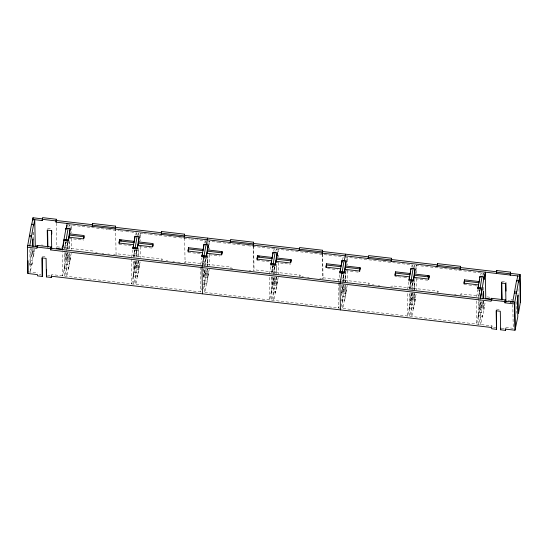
<?xml version="1.0" encoding="UTF-8"?>
<svg xmlns="http://www.w3.org/2000/svg" width="548" height="548" viewBox="0 0 548 548"><rect width="100%" height="100%" fill="white"/><g stroke="black" fill="none" stroke-linecap="round" stroke-linejoin="round"><path stroke-width="0.41" stroke-dasharray="2.74 2.06" d="M346.747 260.334L347.316 257.327L347.459 264.842M415.884 267.616L416.309 265.362L416.391 269.534M29.469 265.307L29.935 262.855L32.003 263.095L32.024 264.341L29.955 264.102L29.935 262.855M34.688 248.984L33.401 257.122L31.332 256.882L32.62 248.737M29.955 264.102L30.695 260.211L30.469 248.415M32.003 263.095L30.291 272.075L29.839 248.326M32.024 264.341L32.764 260.458L32.538 248.655M64.904 249.059L64.835 245.689L65.472 242.353L69.61 242.839L68.98 246.168L69.041 249.463M64.774 248.6L66.02 242.065L68.089 242.312L66.534 250.47M68.849 227.201L69.281 224.94L69.329 227.447M67.541 242.6L66.952 248.456M70.774 228.194L71.35 225.187L71.493 232.701M64.431 266.876L64.452 268.116L68.589 268.602L68.569 267.356L64.431 266.876L62.719 275.85L62.267 252.477M66.541 255.765L70.685 256.245L69.966 261.382L65.829 260.896L67.116 252.758M64.452 268.116L65.191 264.232L64.965 252.429M69.041 253.751L67.897 261.143L67.733 252.71M71.254 253.238L66.856 276.336L66.377 251.285M68.589 268.602L69.336 264.711L69.117 253.587M131.541 257.211L132.938 249.861L137.082 250.347L135.836 256.875M135.774 234.996L136.199 232.742L131.993 232.249M133.89 257.019L133.828 253.724L134.466 250.388L138.603 250.874L137.973 254.204L138.034 257.498M133.767 256.635L135.013 250.1M137.699 235.989L138.274 232.975L142.87 233.517M136.534 250.635L135.945 256.491M139.767 236.229L140.343 233.222L140.487 240.736M131.712 283.885L136.109 260.793M138.096 260.793L138.322 272.746L137.582 276.637L133.445 276.151L134.185 272.267L133.972 261.136M134.822 268.931L135.534 263.8L139.678 264.28L139.699 265.527L138.959 269.417L134.822 268.931L134.671 261.101M138.178 261.033L136.89 269.178L136.726 260.745M140.103 262.026L135.849 284.371L135.404 260.992M161.749 260.704L162.064 259.04L116.073 253.683M184.745 263.382L185.066 261.718L231.057 267.068L230.742 268.732M200.691 264.424L201.931 257.896M204.767 243.031L205.192 240.778L196.773 239.791M204.52 266.54L206.075 258.382L204 258.142M208.87 243.702L209.336 241.257L209.398 244.593M51.587 275.802L51.567 274.555L200.705 291.926L201.328 288.659M203.472 277.391L204.959 269.582M203.815 276.966L204.527 271.835L208.672 272.322L208.692 273.568L207.952 277.452L203.815 276.966L203.651 268.308M207.014 264.773L207.596 258.909L205.527 258.67L204.89 261.999L204.959 265.376M203.397 288.899L205.247 280.542L205.041 269.582M207.171 269.068L205.884 277.213L205.74 269.623M209.24 269.315L204.842 292.406L204.397 269.027M202.438 284.186L206.575 284.672L207.315 280.788L207.089 268.986M269.369 274.096L270.924 265.938L273.411 266.218M273.719 251.258L274.185 248.813L274.233 251.313M271.863 272.322L272.452 266.465L276.589 266.945L275.952 270.28L276.021 273.651M271.753 272.705L272.993 266.177M275.829 251.306L276.261 249.052L276.308 251.553M274.521 266.705L273.884 270.034L273.952 273.411M273.514 274.575L275.069 266.417M277.754 252.299L278.329 249.292L278.377 251.799M274.048 277.117L269.698 299.962L269.219 274.911M276.082 277.021L276.308 288.823L275.569 292.707L271.431 292.228L272.171 288.337L271.945 276.541M272.808 285.008L273.521 279.87L277.665 280.357L277.685 281.597L276.946 285.487L272.808 285.008L272.644 276.576M276.165 277.103L274.877 285.248L274.733 277.658M278.233 277.343L273.836 300.441L273.39 277.062M299.735 276.767L300.051 275.103L254.06 269.746M338.363 282.131L339.918 273.973M342.61 259.855L343.178 256.841L343.212 258.512M345.014 281.782L344.945 278.309L345.583 274.98L343.514 274.733L342.925 280.597M342.507 282.61L344.034 273.205M339 306.359L338.691 307.997L338.212 282.946M341.178 294.94L343.089 284.898M341.801 293.043L342.514 287.906L346.651 288.385L346.679 289.632L345.939 293.523L341.801 293.043L341.637 284.611M341.068 306.599L343.233 296.612L343.007 284.809M345.158 285.138L343.87 293.283L343.706 284.85M347.226 285.378L342.829 308.476L342.349 283.426M340.424 300.263L344.562 300.742L345.302 296.852L345.076 284.926M368.729 284.809L369.044 283.138L340.301 279.795M407.513 289.358L408.911 282.001M411.747 267.129L412.171 264.876L345.247 257.081M409.863 289.159L409.801 285.864L410.438 282.528L414.576 283.015L414.706 289.748M409.74 288.775L410.979 282.241L413.055 282.48L411.808 289.015M413.672 268.123L414.24 265.116L483.233 273.151L483.281 275.658M412.507 282.768L411.87 286.104L411.938 289.474M412.082 292.933L407.685 316.025L407.233 292.653M414.576 283.015L413.939 286.344L414.295 304.887L413.555 308.777L409.418 308.291L410.157 304.407L409.945 293.276M410.795 301.071L411.534 297.187L415.672 297.667L414.932 301.558L410.795 301.071L410.644 293.235M414.151 293.173L412.863 301.311L412.699 292.885M416.076 294.166L411.822 316.511L411.343 291.468M437.722 292.844L438.037 291.173L392.046 285.816L392.067 287.063L389.601 286.775M460.717 295.523L461.039 293.851L479.569 296.009M476.664 296.564L477.945 289.81M480.733 275.165L481.165 272.911L481.213 275.418M478.856 297.194L478.794 293.899L479.432 290.563L480.808 290.728M482.809 275.411L483.233 273.151M480.932 301.715L476.678 324.06L476.226 300.688M483.062 301.119L483.288 312.922L482.548 316.812L478.411 316.326L479.151 312.442L478.918 300.489M479.788 309.106L480.528 305.222L484.665 305.702L483.925 309.593L479.788 309.106L479.616 300.448M483.144 301.208L481.856 309.346L481.706 301.763M478.411 316.326L478.383 315.079L482.528 315.566L480.815 324.546L480.336 299.496M484.665 305.702L485.213 301.448M491.652 327.505L491.967 325.841L202.774 292.166M505.77 327.451L513.243 328.321L513.709 325.868M67.897 224.783L107.566 229.406M108.408 229.502L119.354 230.776M120.197 230.872L125.252 231.462M126.095 231.557L131.15 232.153M143.713 233.612L148.761 234.202M149.604 234.297L178.244 237.633M179.086 237.729L190.033 239.01M190.875 239.106L195.931 239.695M207.267 241.017L217.755 242.237M218.268 242.291L247.237 245.668M247.895 245.744L341.863 256.69M47.553 228.441L51.69 228.927M501.756 281.336L505.893 281.823M68.829 238.421L83.543 240.134M118.964 244.257L131.225 245.689M139.452 246.648L152.536 248.169M187.957 252.292L201.041 253.82M209.268 254.779L213.357 255.252M214.172 255.347L219.899 256.012M256.95 260.327L270.034 261.855M275.808 262.526L283.98 263.478M284.802 263.574L290.522 264.239M327.574 268.554L337.39 269.698M345.617 270.657L354.611 271.705M355.426 271.801L359.515 272.274M394.937 276.398L397.389 276.685M398.204 276.781L403.109 277.35M403.931 277.446L409.651 278.11M415.425 278.788L428.509 280.309M463.93 284.433L468.013 284.912M468.835 285.008L473.739 285.577M474.554 285.672L477.007 285.96M477.904 290.036L479.973 290.276L478.267 299.256L478.747 324.3L481.219 312.682L481.007 301.722M64.835 245.689L68.98 246.168M133.828 253.724L137.973 254.204M202.822 261.759L206.959 262.245M271.815 269.794L275.952 270.28M341.5 277.911L344.945 278.309M409.801 285.864L413.939 286.344M478.794 293.899L480.863 294.139M41.463 244.99L43.052 245.175M56.855 246.785L93.071 251.005L93.098 252.244M323.053 277.781L339.479 279.699M487.151 296.893L490.522 297.29M511.058 299.681L512.647 299.866M95.564 252.532L97.202 252.724M102.133 253.299L103.778 253.491M107.881 253.971L109.525 254.162M113.635 254.642L115.272 254.827M166.195 260.759L167.839 260.951M172.771 261.526L174.408 261.718M177.696 262.102L180.162 262.389M231.085 268.315L232.729 268.506M249.155 270.417L250.799 270.609M301.722 276.541L303.359 276.733M307.469 277.213L309.113 277.398M319.792 278.644L321.429 278.836M372.352 284.768L373.996 284.96M378.106 285.44L379.75 285.631M454.491 294.331L456.135 294.523M507.934 300.557L509.619 300.756M32.044 251.751L34.12 251.991M411.507 295.941L415.644 296.42L415.672 297.667M480.5 303.976L484.638 304.455M32.072 252.991L34.14 253.238M66.568 257.012L70.706 257.492M135.562 265.047L139.699 265.527M204.555 273.082L208.692 273.568M273.548 281.117L277.685 281.597M342.541 289.152L346.679 289.632M42.265 256.211L46.402 256.697M496.467 309.106L500.605 309.593M30.695 260.211L32.764 260.458M65.191 264.232L69.336 264.711M134.185 272.267L138.322 272.746M203.178 280.302L207.315 280.788M272.171 288.337L276.308 288.823M345.302 296.852L341.164 296.372L341.13 294.687M410.157 304.407L414.295 304.887M479.151 312.442L483.288 312.922M203.103 283.021L206.555 283.426L206.575 284.672M340.397 299.016L344.541 299.496L344.562 300.742M28.222 271.835L37.764 272.945M39.374 274.377L40.997 274.569M47.573 275.329L50.026 275.617M493.556 327.272L496.824 327.649M501.776 328.225L504.208 328.512M517.949 288.645L518.066 294.584M516.127 301.564L516.353 313.367M512.784 304.572L513.243 328.321M491.967 325.841L491.994 327.088M483.507 287.344L483.569 290.687M483.761 301.16L483.925 309.593M482.528 315.566L482.548 316.812M479.432 290.563L479.507 294.68M461.039 293.851L461.06 295.098M438.037 291.173L438.064 292.42M416.411 270.37L416.473 273.712M416.569 278.72L416.795 290.406M414.24 265.116L414.288 267.623M414.514 279.309L414.726 290.166M414.788 294.002L414.932 301.558M413.555 308.777L413.535 307.531L409.39 307.044L409.418 308.291M412.171 264.876L412.219 267.383M412.507 282.412L412.651 289.919M412 292.844L412.226 304.647L409.753 316.264L409.301 292.892M410.438 282.528L410.562 289.118M369.044 283.138L369.071 284.385M347.576 270.685L347.802 282.371M345.87 271.137L345.733 282.131L345.521 271.102M345.795 285.967L345.939 293.523M343.521 274.377L343.665 281.891M343.514 274.733L343.644 281.48M322.594 254.032L323.073 279.028M322.245 254.005L322.724 279.001M300.051 275.103L300.078 276.35M278.439 255.135L278.473 256.807M278.583 262.65L278.809 274.336M276.548 264.081L276.74 274.096M276.781 277.062L276.946 285.487M275.569 292.707L275.548 291.461L271.404 290.981L271.431 292.228M274.527 266.342L274.671 273.856M274.034 277.624L274.24 288.577L271.767 300.201L271.322 276.822M272.452 266.465L272.562 272.363M253.608 246.442L254.08 270.993M253.245 245.573L253.731 270.965M209.459 247.936L209.494 249.607M209.589 254.615L209.802 265.465M207.637 242.339L207.671 244.038M207.884 255.067L207.747 266.061L207.548 255.882M207.788 269.027L207.952 277.452M205.192 240.771L205.24 243.278M205.534 258.307L205.658 265.41M203.555 263.369L203.582 265.013M202.952 268.349L203.061 274.116M200.226 266.876L200.705 291.926M184.608 237.969L185.087 262.958M162.064 259.04L162.092 260.279M140.596 246.579L140.809 257.43M138.274 232.975L138.322 235.482M138.562 248.004L138.733 257.464M138.795 260.759L138.959 269.417M137.582 276.637L137.562 275.391L133.424 274.911L133.445 276.151M136.199 232.736L136.253 235.243M136.541 250.272L136.664 256.95M136.027 260.704L136.253 272.507L133.781 284.131L133.315 259.916M134.466 250.388L134.589 256.978M131.232 258.841L131.712 283.891M115.58 228.235L116.094 254.923M71.603 238.544L71.815 249.395M69.582 240.805L69.74 249.429M69.815 253.546L69.966 261.382M68.062 241.065L68.089 242.312M67.527 241.401L67.692 249.751M67.034 252.669L67.26 264.472L64.787 276.096L64.308 251.046M65.472 242.353L65.582 248.258M65.664 252.47L65.829 260.896M56.396 223.036L56.876 248.032M33.284 232.194L33.38 237.277M32.935 232.16L33.044 238.099M33.257 249.539L33.401 257.122M31.168 248.456L31.332 256.882"/><path stroke-width="0.82" d="M68.534 239.976L68.829 238.421M137.527 248.011L137.822 246.456M42.299 257.896L42.306 276.418L37.47 275.856L37.449 274.61L27.907 273.5L27.4 247.21L31.517 224.214L33.586 224.454L33.613 225.701L34.757 219.68L35.264 245.97L37.757 246.264M31.688 224.707L33.003 217.775L42.552 218.885L42.23 220.549L32.688 219.44M29.784 245.785L33.586 224.454M27.907 273.5L28.01 260.807M27.4 247.21L36.942 248.319L37.237 245.408L51.033 247.018L50.745 249.929L491.145 301.215L491.44 298.304L505.242 299.914L504.948 302.825L514.49 303.935L514.997 330.225L505.448 329.115L505.475 330.362L500.646 329.8L500.29 311.257L496.152 310.771L496.502 329.314L491.679 328.752L491.652 327.505L51.245 276.219L51.272 277.466L46.443 276.904L46.087 258.361L41.949 257.875L42.306 276.418M42.23 220.549L42.525 217.638L56.321 219.248L56.355 220.94M50.745 249.929L51.033 247.018M520.285 302.455L519.778 276.165L56.033 222.159L56.321 219.248M56.033 222.159L56.348 220.495L92.571 224.707L92.544 223.468L115.546 226.146L115.573 227.838M46.443 276.904L46.648 269.335M51.272 277.466L51.587 275.802M62.212 249.559L66.013 228.228L70.158 228.708L69.459 235.092L84.18 236.805L83.865 238.469M66.185 228.721L67.185 223.454M62.39 249.991L62.705 248.36M63.013 246.73L63.794 242.641M64.095 241.031L64.411 239.387M66.493 228.461L67.068 225.454M68.082 228.468L65.993 240.825M63.924 240.579L68.062 241.065L70.158 228.708M68.062 241.065L68.801 237.174L83.522 238.894L84.159 235.558L69.438 233.845M68.986 237.592L69.904 232.756M92.249 226.379L92.544 223.468M184.566 235.873L184.539 234.181L161.537 231.503L161.564 232.742L115.566 227.386L115.251 229.057L115.546 226.146M152.858 246.504L153.173 244.84L138.452 243.127L139.151 236.743L135.007 236.263L134.294 241.394L119.574 239.681L118.937 243.017L133.657 244.73M119.122 243.428L119.574 239.681M138.432 241.88L153.152 243.593L152.515 246.922L137.795 245.209L137.055 249.1L132.917 248.614L135.007 236.263M132.917 248.614L133.507 245.504M137.075 236.503L134.986 248.861M137.055 249.1L139.151 236.743M137.98 245.62L138.897 240.791M161.242 234.414L161.537 231.503M230.557 240.778L184.56 235.421L184.244 237.092L184.539 234.181M208.185 247.271L208.137 244.785L204 244.298L203.287 249.429L188.567 247.717L187.93 251.053L202.65 252.765M188.115 251.464L188.567 247.717M208.165 246.025L207.425 249.915L222.146 251.628L221.508 254.957L206.788 253.245L206.048 257.135L201.911 256.649L204 244.298M201.911 256.649L202.5 253.539M202.459 293.831L201.952 267.54L206.069 244.538M206.24 245.031L207.555 238.099M206.055 257.553L208.137 244.785M206.514 256.046L208.555 245.333M221.851 254.539L222.146 251.628M230.235 242.442L230.53 239.531L253.525 242.209L253.56 243.901M253.245 245.573L253.525 242.209M253.238 245.12L253.553 243.456L299.551 248.813L299.229 250.477L299.523 247.566L322.519 250.244L322.553 251.936M272.575 255.909L272.274 257.464L257.56 255.752L256.923 259.088L271.644 260.8M257.108 259.499L257.56 255.752M270.911 265.102L272.993 252.333L277.13 252.82L277.178 255.306M271.493 261.574L270.904 264.684L275.041 265.17L275.781 261.28L290.502 262.992L291.132 259.663L276.418 257.95L277.158 254.06M275.062 252.573L272.979 265.342M275.048 265.588L277.13 252.82M275.507 264.081L276.466 259.081M276.74 257.635L277.61 253.053M290.844 262.574L291.132 259.663M322.238 253.601L322.519 250.244M322.231 253.155L322.546 251.491L368.544 256.848L368.222 258.512L368.516 255.601L391.512 258.279L391.224 261.191L391.512 258.279M341.267 265.499L326.553 263.787L325.916 267.116L340.637 268.835L339.897 272.719L344.034 273.205L344.774 269.315L359.495 271.027L360.125 267.698L345.411 265.986L346.124 260.848L341.986 260.369L339.904 273.137M326.101 267.534L326.553 263.787M341.418 264.725L342.014 261.615M344.055 260.608L341.973 273.377M341.966 272.959L339.938 283.604L340.445 309.901M344.226 261.101L345.541 254.169M344.034 273.205L346.124 260.848M346.028 264.115L344.802 270.561L344.774 269.315M359.673 271.445L360.125 267.698M410.26 273.534L395.546 271.822L394.909 275.151L409.63 276.87L409.335 278.425M395.094 275.569L395.546 271.822M414.404 274.021L429.118 275.733L428.488 279.062L413.767 277.35L413.028 281.24L408.89 280.754L410.979 268.404L415.117 268.883L414.425 275.26L429.146 276.98L428.666 279.473M410.411 272.76L410.705 271.205M413.048 268.643L410.973 281.617M413.028 281.24L415.117 268.883M413.658 279.309L415.021 272.151M437.51 263.636L437.215 266.547L437.51 263.636L460.505 266.314L460.217 269.226L460.505 266.314M479.253 281.569L464.54 279.857L463.903 283.186L478.623 284.905L477.883 288.789L482.021 289.276L480.308 298.249M464.088 283.604L464.54 279.857M477.883 288.789L479.973 276.439L484.11 276.918L484.158 279.411L485.309 273.39M479.404 280.795L479.699 279.24M482.041 276.678L479.952 289.029M480.493 298.681L484.11 276.918M484.137 278.165L485.281 272.151L485.788 298.441L492.159 299.181M496.728 270.534L496.433 273.445L496.728 270.534L510.531 272.144L510.236 275.055L510.531 272.144M496.502 329.314L496.502 310.791M504.948 302.825L505.242 299.914M500.646 329.8L500.961 328.129M505.475 330.362L505.79 328.697M510.763 302.592L511.079 300.927M512.736 302.03L516.538 280.692L518.607 280.939L518.634 282.179L520.093 274.5L510.551 273.39M516.702 281.186L517.709 275.925M514.49 303.935L518.607 280.939M514.997 330.225L517.785 316.936L517.428 298.4L518.066 295.064L518.422 313.607L520.6 300.79L520.093 274.5M391.539 259.526L437.537 264.883M460.532 267.561L496.755 271.781M42.21 219.303L56.006 220.913M92.228 225.132L115.224 227.81M161.222 233.167L184.217 235.846M230.215 241.195L253.21 243.874M299.208 249.23L322.203 251.909M368.201 257.272L391.197 259.951M437.194 265.307L460.19 267.986M496.413 272.198L510.209 273.808M119.594 240.928L134.315 242.641M188.587 248.963L203.308 250.676M222.166 252.875L207.445 251.162L207.425 249.915M257.581 256.998L272.301 258.711M291.159 260.91L276.439 259.19L276.418 257.95M326.574 265.033L341.294 266.746M360.152 268.945L345.432 267.225L345.411 265.986M395.567 273.068L410.288 274.781M464.56 281.103L479.281 282.816M29.4 235.318L31.476 235.558M63.897 239.339L68.041 239.819M132.89 247.374L137.034 247.854M201.883 255.409L206.027 255.889M270.876 263.444L275.021 263.924M339.87 271.479L344.007 271.959M408.863 279.507L413 279.994M477.856 287.542L481.993 288.029M514.421 291.803L516.49 292.043M29.428 236.565L31.496 236.805M514.449 293.05L516.517 293.29M56.533 248.45L62.91 249.189M510.736 301.345L513.229 301.633M27.715 245.545L37.264 246.655L37.237 245.408M51.06 248.265L491.467 299.551L491.44 298.304M505.263 301.16L514.805 302.27L515.312 328.56M36.922 247.073L50.717 248.682M491.124 299.968L504.92 301.578M505.914 282.665L506.071 291.091M505.934 302.03L505.578 283.487L501.441 283.001L501.763 299.859M501.769 282.179L502.112 299.879M483.713 298.633L483.569 291.05L482.932 294.379L483.014 298.591M479.973 276.439L479.993 277.685M429.118 275.733L429.146 276.98M427.741 275.569L427.762 276.815M413.767 277.35L413.795 278.596M410.979 268.404L411.007 269.65M341.986 260.369L342.021 262.033M275.781 261.28L275.808 262.526M272.993 252.333L273.027 253.998M258.937 255.909L258.964 257.156M203.952 255.649L203.986 257.313M120.95 239.846L120.978 241.086M66.013 228.228L66.041 229.475M51.724 230.612L51.786 233.982M51.711 248.292L51.375 230.592L47.238 230.105L47.56 246.963M47.587 230.126L47.909 246.984M33.003 217.775L33.051 220.317M33.188 246.168L33.044 238.579L32.407 241.915L32.49 246.127"/></g></svg>
